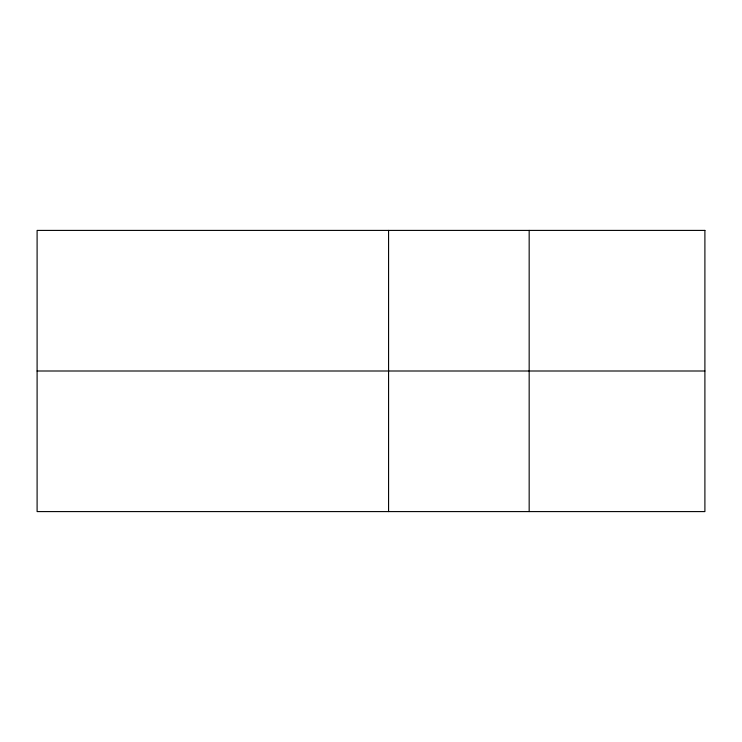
<?xml version="1.0" encoding="UTF-8"?>
<svg xmlns="http://www.w3.org/2000/svg" width="742" height="742" viewBox="0 0 742 742"><rect width="100%" height="100%" fill="white"/><g stroke="black" fill="none" stroke-linecap="round" stroke-linejoin="round"><path stroke-width="1.11" d="M37.1 371L704.9 371M529.167 230.41L529.167 511.59M388.576 230.41L388.576 511.59M704.9 230.41L37.1 230.41L37.1 511.59L704.9 511.59L704.9 230.41"/></g></svg>
